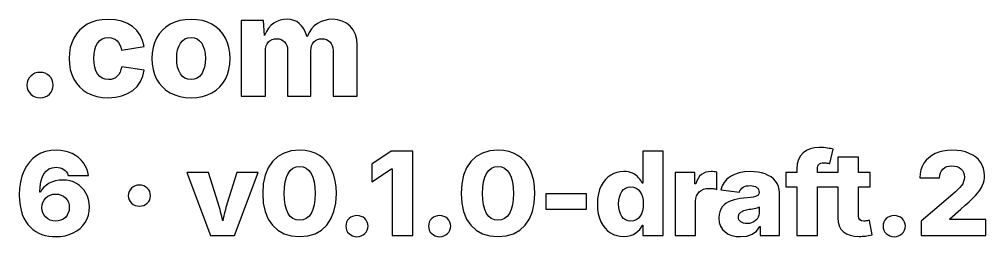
# Model space of a CAD drawing. Header units: metres. Extents: x 0.8 to 80.5, y 0.8 to 12.
# Drawn here: x 41.59 to 80.51, y 1.8 to 10.56 of the extents above; entities that cross this region are included whole.
import ezdxf

# ---------------------------------------------------------------- set-up
doc = ezdxf.new("R2010")
doc.units = ezdxf.units.M

msp = doc.modelspace()

# ---------------------------------------------------------------- linework, layer by layer
for p, q in [((44.9274, 10.547), (44.7078, 10.5098)), ((45.1643, 10.5594), (44.9274, 10.547)), ((45.451, 10.5411), (45.1643, 10.5594)), ((45.7108, 10.4861), (45.451, 10.5411)), ((48.2663, 10.547), (48.0466, 10.5098)), ((48.5031, 10.5594), (48.2663, 10.547)), ((48.7399, 10.547), (48.5031, 10.5594)), ((48.9592, 10.5098), (48.7399, 10.547)), ((51.4208, 10.5211), (50.5205, 10.5211)), ((50.5205, 10.5211), (50.5205, 7.45805)), ((51.4657, 9.91286), (51.4208, 10.5211)), ((52.095, 10.5242), (51.9652, 10.4767)), ((52.2296, 10.5527), (52.095, 10.5242)), ((52.3688, 10.5622), (52.2296, 10.5527)), ((52.5113, 10.5517), (52.3688, 10.5622)), ((52.6413, 10.5204), (52.5113, 10.5517)), ((52.7588, 10.4682), (52.6413, 10.5204)), ((53.8873, 10.5208), (53.7406, 10.4689)), ((54.0386, 10.5518), (53.8873, 10.5208)), ((54.1947, 10.5622), (54.0386, 10.5518)), ((54.405, 10.5449), (54.1947, 10.5622)), ((54.5954, 10.493), (54.405, 10.5449)), ((44.0076, 10.1228), (43.8822, 9.97423)), ((44.1536, 10.2516), (44.0076, 10.1228)), ((44.32, 10.3608), (44.1536, 10.2516)), ((44.5053, 10.4477), (44.32, 10.3608)), ((44.7078, 10.5098), (44.5053, 10.4477)), ((45.9439, 10.3945), (45.7108, 10.4861)), ((46.1501, 10.2663), (45.9439, 10.3945)), ((46.3234, 10.1067), (46.1501, 10.2663)), ((47.3465, 10.1228), (47.2211, 9.97423)), ((47.4924, 10.2516), (47.3465, 10.1228)), ((47.6589, 10.3608), (47.4924, 10.2516)), ((47.8442, 10.4477), (47.6589, 10.3608)), ((48.0466, 10.5098), (47.8442, 10.4477)), ((49.1613, 10.4477), (48.9592, 10.5098)), ((49.3459, 10.3608), (49.1613, 10.4477)), ((49.5118, 10.2516), (49.3459, 10.3608)), ((49.6573, 10.1228), (49.5118, 10.2516)), ((49.7824, 9.97423), (49.6573, 10.1228)), ((51.6238, 10.2098), (51.5375, 10.0734)), ((51.7247, 10.322), (51.6238, 10.2098)), ((51.8401, 10.4101), (51.7247, 10.322)), ((51.9652, 10.4767), (51.8401, 10.4101)), ((52.8639, 10.3951), (52.7588, 10.4682)), ((52.9576, 10.2985), (52.8639, 10.3951)), ((53.0409, 10.1759), (52.9576, 10.2985)), ((53.1139, 10.0272), (53.0409, 10.1759)), ((53.3537, 10.1776), (53.2566, 10.0284)), ((53.4677, 10.3003), (53.3537, 10.1776)), ((53.5987, 10.3964), (53.4677, 10.3003)), ((53.7406, 10.4689), (53.5987, 10.3964)), ((54.7661, 10.4065), (54.5954, 10.493)), ((54.9169, 10.2855), (54.7661, 10.4065)), ((55.0403, 10.1341), (54.9169, 10.2855)), ((55.1284, 9.9567), (55.0403, 10.1341)), ((43.7773, 9.806), (43.6945, 9.62073)), ((43.8822, 9.97423), (43.7773, 9.806)), ((44.8257, 9.70232), (44.9265, 9.77211)), ((44.9265, 9.77211), (45.0431, 9.81398)), ((45.0431, 9.81398), (45.1755, 9.82794)), ((45.1755, 9.82794), (45.2783, 9.81972)), ((45.2783, 9.81972), (45.3707, 9.79506)), ((45.3707, 9.79506), (45.4529, 9.75395)), ((45.4529, 9.75395), (45.5246, 9.6964)), ((46.4576, 9.92107), (46.3234, 10.1067)), ((46.5527, 9.70941), (46.4576, 9.92107)), ((47.1161, 9.806), (47.0333, 9.62073)), ((47.2211, 9.97423), (47.1161, 9.806)), ((48.1565, 9.69847), (48.2556, 9.7704)), ((48.2556, 9.7704), (48.3711, 9.81355)), ((48.3711, 9.81355), (48.5031, 9.82794)), ((48.5031, 9.82794), (48.6351, 9.81355)), ((48.6351, 9.81355), (48.7506, 9.7704)), ((48.7506, 9.7704), (48.8497, 9.69847)), ((49.8872, 9.806), (49.7824, 9.97423)), ((49.9701, 9.62073), (49.8872, 9.806)), ((51.5375, 10.0734), (51.4657, 9.91286)), ((51.6952, 9.70737), (51.7725, 9.74847)), ((51.7725, 9.74847), (51.8586, 9.77315)), ((51.8586, 9.77315), (51.9537, 9.78136)), ((51.9537, 9.78136), (52.046, 9.77356)), ((52.046, 9.77356), (52.1294, 9.75018)), ((52.1294, 9.75018), (52.2038, 9.71123)), ((53.1766, 9.85258), (53.1139, 10.0272)), ((53.2566, 10.0284), (53.1766, 9.85258)), ((53.5172, 9.70659), (53.5938, 9.74814)), ((53.5938, 9.74814), (53.6813, 9.77306)), ((53.6813, 9.77306), (53.7796, 9.78136)), ((53.7796, 9.78136), (53.8721, 9.77382)), ((53.8721, 9.77382), (53.956, 9.75122)), ((53.956, 9.75122), (54.0312, 9.71355)), ((55.1812, 9.75327), (55.1284, 9.9567)), ((55.1988, 9.52382), (55.1812, 9.75327)), ((43.6353, 9.42108), (43.5998, 9.20703)), ((43.6945, 9.62073), (43.6353, 9.42108)), ((44.625, 9.33784), (44.6732, 9.4821)), ((44.6732, 9.4821), (44.7407, 9.60461)), ((44.7407, 9.60461), (44.8257, 9.70232)), ((45.5246, 9.6964), (45.5859, 9.62381)), ((45.5859, 9.62381), (45.6365, 9.53751)), ((45.6365, 9.53751), (45.6764, 9.4375)), ((45.6764, 9.4375), (45.7056, 9.32381)), ((45.7056, 9.32381), (46.6087, 9.47174)), ((46.6087, 9.47174), (46.5527, 9.70941)), ((46.9742, 9.42108), (46.9387, 9.20703)), ((47.0333, 9.62073), (46.9742, 9.42108)), ((47.9625, 9.32928), (48.009, 9.47313)), ((48.009, 9.47313), (48.074, 9.59779)), ((48.074, 9.59779), (48.1565, 9.69847)), ((48.8497, 9.69847), (48.9322, 9.59779)), ((48.9322, 9.59779), (48.9973, 9.47313)), ((48.9973, 9.47313), (49.0437, 9.32928)), ((50.0292, 9.42108), (49.9701, 9.62073)), ((50.0647, 9.20703), (50.0292, 9.42108)), ((51.4994, 9.27722), (51.5073, 9.39093)), ((51.5073, 9.39093), (51.5313, 9.49092)), ((51.5313, 9.49092), (51.5711, 9.57722)), ((51.5711, 9.57722), (51.627, 9.64983)), ((51.627, 9.64983), (51.6952, 9.70737)), ((52.2038, 9.71123), (52.2693, 9.65669)), ((52.2693, 9.65669), (52.3226, 9.58896)), ((52.3226, 9.58896), (52.3608, 9.51045)), ((52.3608, 9.51045), (52.3837, 9.42114)), ((52.3837, 9.42114), (52.3913, 9.32106)), ((53.3308, 9.29642), (53.3384, 9.4006)), ((53.3384, 9.4006), (53.361, 9.494)), ((53.361, 9.494), (53.3987, 9.57661)), ((53.3987, 9.57661), (53.4514, 9.64845)), ((53.4514, 9.64845), (53.5172, 9.70659)), ((54.0312, 9.71355), (54.0979, 9.66081)), ((54.0979, 9.66081), (54.1525, 9.59351)), ((54.1525, 9.59351), (54.1916, 9.51218)), ((54.1916, 9.51218), (54.215, 9.41679)), ((54.215, 9.41679), (54.2227, 9.30736)), ((55.1988, 7.45805), (55.1988, 9.52382)), ((43.5998, 9.20703), (43.588, 8.97859)), ((43.588, 8.97859), (43.5998, 8.75026)), ((44.5865, 8.98409), (44.5961, 9.17183)), ((44.5961, 8.79718), (44.5865, 8.98409)), ((44.5961, 9.17183), (44.625, 9.33784)), ((46.9387, 9.20703), (46.9268, 8.97859)), ((46.9268, 8.97859), (46.9387, 8.75026)), ((47.9254, 8.98409), (47.9346, 9.16628)), ((47.9346, 8.80165), (47.9254, 8.98409)), ((47.9346, 9.16628), (47.9625, 9.32928)), ((49.0437, 9.32928), (49.0716, 9.16628)), ((49.0716, 9.16628), (49.0809, 8.98409)), ((49.0809, 8.98409), (49.0716, 8.80165)), ((50.0766, 8.97859), (50.0647, 9.20703)), ((50.0647, 8.75026), (50.0766, 8.97859)), ((51.4994, 7.45805), (51.4994, 9.27722)), ((52.3913, 9.32106), (52.3913, 7.45805)), ((53.3308, 7.45805), (53.3308, 9.29642)), ((54.2227, 9.30736), (54.2227, 7.45805)), ((43.5998, 8.75026), (43.6353, 8.53648)), ((44.625, 8.631), (44.5961, 8.79718)), ((44.6732, 8.48552), (44.625, 8.631)), ((45.7084, 8.65257), (45.6802, 8.53615)), ((46.6115, 8.51013), (45.7084, 8.65257)), ((46.9387, 8.75026), (46.9742, 8.53648)), ((47.9625, 8.63786), (47.9346, 8.80165)), ((48.009, 8.49274), (47.9625, 8.63786)), ((49.0437, 8.63786), (48.9973, 8.49274)), ((49.0716, 8.80165), (49.0437, 8.63786)), ((50.0292, 8.53648), (50.0647, 8.75026)), ((41.9769, 8.19804), (41.9291, 8.11115)), ((42.0438, 8.27586), (41.9769, 8.19804)), ((42.1247, 8.34), (42.0438, 8.27586)), ((42.2145, 8.38582), (42.1247, 8.34)), ((42.3133, 8.4133), (42.2145, 8.38582)), ((42.421, 8.42247), (42.3133, 8.4133)), ((42.5287, 8.4133), (42.421, 8.42247)), ((42.6275, 8.38582), (42.5287, 8.4133)), ((42.7173, 8.34), (42.6275, 8.38582)), ((42.7982, 8.27586), (42.7173, 8.34)), ((42.8651, 8.19804), (42.7982, 8.27586)), ((42.9129, 8.11115), (42.8651, 8.19804)), ((43.6353, 8.53648), (43.6945, 8.33725)), ((43.6945, 8.33725), (43.7773, 8.15256)), ((44.7407, 8.36078), (44.6732, 8.48552)), ((44.8257, 8.2607), (44.7407, 8.36078)), ((44.9265, 8.18922), (44.8257, 8.2607)), ((45.0431, 8.14633), (44.9265, 8.18922)), ((45.4545, 8.20909), (45.3714, 8.16629)), ((45.5275, 8.26903), (45.4545, 8.20909)), ((45.5898, 8.34438), (45.5275, 8.26903)), ((45.6407, 8.43341), (45.5898, 8.34438)), ((45.6802, 8.53615), (45.6407, 8.43341)), ((46.4607, 8.0495), (46.5556, 8.2662)), ((46.5556, 8.2662), (46.6115, 8.51013)), ((46.9742, 8.53648), (47.0333, 8.33725)), ((47.0333, 8.33725), (47.1161, 8.15256)), ((48.074, 8.36627), (48.009, 8.49274)), ((48.1565, 8.26379), (48.074, 8.36627)), ((48.2556, 8.1906), (48.1565, 8.26379)), ((48.3711, 8.14668), (48.2556, 8.1906)), ((48.7506, 8.1906), (48.6351, 8.14668)), ((48.8497, 8.26379), (48.7506, 8.1906)), ((48.9322, 8.36627), (48.8497, 8.26379)), ((48.9973, 8.49274), (48.9322, 8.36627)), ((49.8872, 8.15256), (49.9701, 8.33725)), ((49.9701, 8.33725), (50.0292, 8.53648)), ((41.9005, 8.01517), (41.8909, 7.91013)), ((41.8909, 7.91013), (41.9005, 7.80627)), ((41.9291, 8.11115), (41.9005, 8.01517)), ((41.9005, 7.80627), (41.9291, 7.71114)), ((42.9415, 8.01517), (42.9129, 8.11115)), ((42.9129, 7.71114), (42.9415, 7.80627)), ((42.9511, 7.91013), (42.9415, 8.01517)), ((42.9415, 7.80627), (42.9511, 7.91013)), ((43.7773, 8.15256), (43.8822, 7.98492)), ((43.8822, 7.98492), (44.0076, 7.83681)), ((44.0076, 7.83681), (44.1536, 7.70822)), ((45.1755, 8.13203), (45.0431, 8.14633)), ((45.2785, 8.14059), (45.1755, 8.13203)), ((45.3714, 8.16629), (45.2785, 8.14059)), ((46.1543, 7.69778), (46.327, 7.86003)), ((46.327, 7.86003), (46.4607, 8.0495)), ((47.1161, 8.15256), (47.2211, 7.98492)), ((47.2211, 7.98492), (47.3465, 7.83681)), ((47.3465, 7.83681), (47.4924, 7.70822)), ((48.5031, 8.13203), (48.3711, 8.14668)), ((48.6351, 8.14668), (48.5031, 8.13203)), ((49.5118, 7.70822), (49.6573, 7.83681)), ((49.6573, 7.83681), (49.7824, 7.98492)), ((49.7824, 7.98492), (49.8872, 8.15256)), ((41.9291, 7.71114), (41.9769, 7.62476)), ((41.9769, 7.62476), (42.0438, 7.5471)), ((42.0438, 7.5471), (42.1247, 7.48297)), ((42.1247, 7.48297), (42.2145, 7.43718)), ((42.2145, 7.43718), (42.3133, 7.4097)), ((42.3133, 7.4097), (42.421, 7.40053)), ((42.421, 7.40053), (42.5287, 7.4097)), ((42.5287, 7.4097), (42.6275, 7.43718)), ((42.6275, 7.43718), (42.7173, 7.48297)), ((42.7173, 7.48297), (42.7982, 7.5471)), ((42.7982, 7.5471), (42.8651, 7.62476)), ((42.8651, 7.62476), (42.9129, 7.71114)), ((44.1536, 7.70822), (44.32, 7.59914)), ((44.32, 7.59914), (44.5053, 7.51225)), ((44.5053, 7.51225), (44.7078, 7.45018)), ((44.7078, 7.45018), (44.9274, 7.41295)), ((44.9274, 7.41295), (45.1643, 7.40053)), ((45.1643, 7.40053), (45.4533, 7.41911)), ((45.4533, 7.41911), (45.7147, 7.47485)), ((45.7147, 7.47485), (45.9483, 7.56775)), ((45.9483, 7.56775), (46.1543, 7.69778)), ((47.4924, 7.70822), (47.6589, 7.59914)), ((47.6589, 7.59914), (47.8442, 7.51225)), ((47.8442, 7.51225), (48.0466, 7.45018)), ((48.0466, 7.45018), (48.2663, 7.41295)), ((48.2663, 7.41295), (48.5031, 7.40053)), ((48.5031, 7.40053), (48.7399, 7.41295)), ((48.7399, 7.41295), (48.9592, 7.45018)), ((48.9592, 7.45018), (49.1613, 7.51225)), ((49.1613, 7.51225), (49.3459, 7.59914)), ((49.3459, 7.59914), (49.5118, 7.70822)), ((50.5205, 7.45805), (51.4994, 7.45805)), ((52.3913, 7.45805), (53.3308, 7.45805)), ((54.2227, 7.45805), (55.1988, 7.45805)), ((42.2847, 5.06914), (42.128, 4.94873)), ((42.458, 5.16429), (42.2847, 5.06914)), ((42.6458, 5.23225), (42.458, 5.16429)), ((42.8481, 5.27303), (42.6458, 5.23225)), ((43.0649, 5.28662), (42.8481, 5.27303)), ((43.2434, 5.27808), (43.0649, 5.28662)), ((43.4112, 5.25246), (43.2434, 5.27808)), ((43.5683, 5.20975), (43.4112, 5.25246)), ((43.7147, 5.14996), (43.5683, 5.20975)), ((43.8488, 5.07567), (43.7147, 5.14996)), ((43.9688, 4.98943), (43.8488, 5.07567)), ((52.2502, 5.17162), (51.9964, 5.02786)), ((52.5424, 5.25787), (52.2502, 5.17162)), ((52.8731, 5.28662), (52.5424, 5.25787)), ((53.0982, 5.27367), (52.8731, 5.28662)), ((53.3065, 5.23482), (53.0982, 5.27367)), ((53.4978, 5.17004), (53.3065, 5.23482)), ((53.6723, 5.07938), (53.4978, 5.17004)), ((53.8286, 4.96432), (53.6723, 5.07938)), ((56.5697, 5.24106), (55.7823, 4.72189)), ((57.4353, 5.24106), (56.5697, 5.24106)), ((57.4353, 1.84825), (57.4353, 5.24106)), ((60.2426, 5.17162), (59.9888, 5.02786)), ((60.5348, 5.25787), (60.2426, 5.17162)), ((60.8654, 5.28662), (60.5348, 5.25787)), ((61.0906, 5.27367), (60.8654, 5.28662)), ((61.2988, 5.23482), (61.0906, 5.27367)), ((61.4902, 5.17004), (61.2988, 5.23482)), ((61.6646, 5.07938), (61.4902, 5.17004)), ((61.8209, 4.96432), (61.6646, 5.07938)), ((67.5251, 5.24106), (66.6998, 5.24106)), ((66.6998, 5.24106), (66.6998, 3.95679)), ((67.5251, 1.84825), (67.5251, 5.24106)), ((73.052, 5.06215), (72.9735, 4.91258)), ((73.162, 5.18411), (73.052, 5.06215)), ((73.2969, 5.27875), (73.162, 5.18411)), ((73.4502, 5.34636), (73.2969, 5.27875)), ((73.6218, 5.38692), (73.4502, 5.34636)), ((73.8118, 5.40044), (73.6218, 5.38692)), ((73.8982, 5.3988), (73.8118, 5.40044)), ((73.982, 5.39389), (73.8982, 5.3988)), ((74.0631, 5.38571), (73.982, 5.39389)), ((74.1415, 5.37425), (74.0631, 5.38571)), ((74.2135, 5.36153), (74.1415, 5.37425)), ((74.2755, 5.3495), (74.2135, 5.36153)), ((74.2363, 4.74695), (74.3691, 5.32759)), ((74.3273, 5.3382), (74.2755, 5.3495)), ((74.3691, 5.32759), (74.3273, 5.3382)), ((78.3414, 5.07454), (78.2198, 4.98488)), ((78.4792, 5.14996), (78.3414, 5.07454)), ((78.631, 5.20975), (78.4792, 5.14996)), ((78.7946, 5.25246), (78.631, 5.20975)), ((78.9701, 5.27808), (78.7946, 5.25246)), ((79.1574, 5.28662), (78.9701, 5.27808)), ((79.3502, 5.27858), (79.1574, 5.28662)), ((79.5301, 5.25446), (79.3502, 5.27858)), ((79.6971, 5.21425), (79.5301, 5.25446)), ((79.8511, 5.15796), (79.6971, 5.21425)), ((79.9904, 5.08722), (79.8511, 5.15796)), ((80.1129, 5.00368), (79.9904, 5.08722)), ((41.9897, 4.80499), (41.8701, 4.63791)), ((42.128, 4.94873), (41.9897, 4.80499)), ((44.0747, 4.89124), (43.9688, 4.98943)), ((44.1665, 4.7811), (44.0747, 4.89124)), ((44.2428, 4.6617), (44.1665, 4.7811)), ((51.781, 4.82661), (51.6093, 4.57387)), ((51.9964, 5.02786), (51.781, 4.82661)), ((53.9654, 4.82635), (53.8286, 4.96432)), ((54.0829, 4.66547), (53.9654, 4.82635)), ((55.7823, 4.72189), (55.7823, 4.01602)), ((59.7733, 4.82661), (59.6016, 4.57387)), ((59.9888, 5.02786), (59.7733, 4.82661)), ((61.9578, 4.82635), (61.8209, 4.96432)), ((62.0753, 4.66547), (61.9578, 4.82635)), ((72.9264, 4.73541), (72.9107, 4.53061)), ((72.9735, 4.91258), (72.9264, 4.73541)), ((73.7481, 4.63736), (73.7662, 4.67856)), ((73.7662, 4.67856), (73.7916, 4.7139)), ((73.7916, 4.7139), (73.8263, 4.74229)), ((73.8263, 4.74229), (73.872, 4.76257)), ((73.872, 4.76257), (73.9288, 4.77475)), ((73.9288, 4.77475), (73.9968, 4.77881)), ((73.9968, 4.77881), (74.0288, 4.77817)), ((74.0288, 4.77817), (74.0608, 4.77625)), ((74.0608, 4.77625), (74.0928, 4.77304)), ((74.0928, 4.77304), (74.1249, 4.76857)), ((74.1249, 4.76857), (74.1558, 4.76337)), ((74.1558, 4.76337), (74.1848, 4.75804)), ((74.1848, 4.75804), (74.2116, 4.75256)), ((74.2116, 4.75256), (74.2363, 4.74695)), ((75.3897, 4.99971), (74.562, 4.99971)), ((74.562, 4.99971), (74.562, 4.394)), ((75.3897, 4.394), (75.3897, 4.99971)), ((78.025, 4.76286), (77.9539, 4.63179)), ((78.1143, 4.88098), (78.025, 4.76286)), ((78.2198, 4.98488), (78.1143, 4.88098)), ((80.2186, 4.90732), (80.1129, 5.00368)), ((80.3076, 4.79814), (80.2186, 4.90732)), ((80.3782, 4.67812), (80.3076, 4.79814)), ((80.4286, 4.5491), (80.3782, 4.67812)), ((41.7689, 4.44748), (41.6885, 4.23564)), ((41.8701, 4.63791), (41.7689, 4.44748)), ((42.5041, 4.18065), (42.5752, 4.32794)), ((42.5752, 4.32794), (42.6667, 4.4465)), ((42.6667, 4.4465), (42.7789, 4.53119)), ((42.7789, 4.53119), (42.9116, 4.582)), ((42.9116, 4.582), (43.0649, 4.59894)), ((43.0649, 4.59894), (43.153, 4.5936)), ((43.153, 4.5936), (43.2345, 4.57759)), ((43.2345, 4.57759), (43.3095, 4.5509)), ((43.3095, 4.5509), (43.378, 4.51355)), ((43.378, 4.51355), (43.4374, 4.46596)), ((43.4374, 4.46596), (43.4853, 4.40852)), ((43.4853, 4.40852), (43.5216, 4.34128)), ((43.5216, 4.34128), (43.5464, 4.26422)), ((44.302, 4.53575), (44.2428, 4.6617)), ((44.3441, 4.40326), (44.302, 4.53575)), ((44.3693, 4.26422), (44.3441, 4.40326)), ((49.2009, 4.394), (48.3281, 4.394)), ((48.3281, 4.394), (49.2886, 1.84825)), ((49.5969, 3.14844), (49.2009, 4.394)), ((50.3487, 4.394), (49.9597, 3.14844)), ((50.2467, 1.84825), (51.2119, 4.394)), ((51.2119, 4.394), (50.3487, 4.394)), ((51.6093, 4.57387), (51.4866, 4.27557)), ((52.3424, 4.19284), (52.413, 4.34959)), ((52.413, 4.34959), (52.5022, 4.47363)), ((52.5022, 4.47363), (52.6086, 4.56221)), ((52.6086, 4.56221), (52.7322, 4.61537)), ((52.7322, 4.61537), (52.8731, 4.63309)), ((52.8731, 4.63309), (53.0149, 4.61537)), ((53.0149, 4.61537), (53.1393, 4.56221)), ((53.1393, 4.56221), (53.2461, 4.47363)), ((53.2461, 4.47363), (53.3355, 4.34959)), ((53.3355, 4.34959), (53.4061, 4.19284)), ((54.181, 4.48166), (54.0829, 4.66547)), ((54.2583, 4.27652), (54.181, 4.48166)), ((55.7823, 4.01602), (56.5768, 4.54199)), ((56.5768, 4.54199), (56.6005, 4.54199)), ((56.6005, 4.54199), (56.6005, 1.84825)), ((59.6016, 4.57387), (59.479, 4.27557)), ((60.3348, 4.19284), (60.4053, 4.34959)), ((60.4053, 4.34959), (60.4946, 4.47363)), ((60.4946, 4.47363), (60.601, 4.56221)), ((60.601, 4.56221), (60.7246, 4.61537)), ((60.7246, 4.61537), (60.8654, 4.63309)), ((60.8654, 4.63309), (61.0073, 4.61537)), ((61.0073, 4.61537), (61.1316, 4.56221)), ((61.1316, 4.56221), (61.2385, 4.47363)), ((61.2385, 4.47363), (61.3279, 4.34959)), ((61.3279, 4.34959), (61.3984, 4.19284)), ((62.1733, 4.48166), (62.0753, 4.66547)), ((62.2506, 4.27652), (62.1733, 4.48166)), ((65.4109, 4.2847), (65.2963, 4.20485)), ((65.5335, 4.34647), (65.4109, 4.2847)), ((65.6608, 4.39059), (65.5335, 4.34647)), ((65.7926, 4.41705), (65.6608, 4.39059)), ((65.929, 4.42589), (65.7926, 4.41705)), ((66.0307, 4.42154), (65.929, 4.42589)), ((66.1247, 4.40852), (66.0307, 4.42154)), ((66.211, 4.38681), (66.1247, 4.40852)), ((66.2895, 4.35641), (66.211, 4.38681)), ((66.3609, 4.31927), (66.2895, 4.35641)), ((66.4256, 4.2773), (66.3609, 4.31927)), ((68.8043, 4.394), (68.0003, 4.394)), ((68.0003, 4.394), (68.0003, 1.84825)), ((68.8043, 3.92949), (68.8043, 4.394)), ((69.0687, 4.30293), (68.9921, 4.23347)), ((69.1544, 4.35672), (69.0687, 4.30293)), ((69.2469, 4.39514), (69.1544, 4.35672)), ((69.3459, 4.4182), (69.2469, 4.39514)), ((69.4517, 4.42589), (69.3459, 4.4182)), ((69.5117, 4.42418), (69.4517, 4.42589)), ((69.5709, 4.41905), (69.5117, 4.42418)), ((69.6291, 4.41051), (69.5709, 4.41905)), ((69.6865, 4.39856), (69.6291, 4.41051)), ((69.6865, 3.70634), (69.6865, 4.39856)), ((70.3923, 4.31125), (70.2278, 4.22208)), ((70.5809, 4.37494), (70.3923, 4.31125)), ((70.7937, 4.41315), (70.5809, 4.37494)), ((71.0306, 4.42589), (70.7937, 4.41315)), ((71.1915, 4.41977), (71.0306, 4.42589)), ((71.3445, 4.4014), (71.1915, 4.41977)), ((71.4897, 4.37079), (71.3445, 4.4014)), ((71.627, 4.32794), (71.4897, 4.37079)), ((71.7536, 4.27322), (71.627, 4.32794)), ((72.9107, 4.394), (72.4648, 4.394)), ((72.4648, 4.394), (72.4648, 3.80424)), ((72.9107, 4.53061), (72.9107, 4.394)), ((73.7336, 4.53746), (73.7372, 4.59033)), ((73.7336, 4.394), (73.7336, 4.53746)), ((74.562, 4.394), (73.7336, 4.394)), ((73.7372, 4.59033), (73.7481, 4.63736)), ((75.8664, 4.394), (75.3897, 4.394)), ((75.8664, 3.80424), (75.8664, 4.394)), ((77.8727, 4.33464), (77.8626, 4.16856)), ((77.9032, 4.48906), (77.8727, 4.33464)), ((77.9539, 4.63179), (77.9032, 4.48906)), ((78.6679, 4.27815), (78.6932, 4.37463)), ((78.6932, 4.37463), (78.7355, 4.45804)), ((78.7355, 4.45804), (78.7946, 4.52834)), ((78.7946, 4.52834), (78.8678, 4.58412)), ((78.8678, 4.58412), (78.9523, 4.62398)), ((78.9523, 4.62398), (79.0481, 4.64789)), ((79.0481, 4.64789), (79.1551, 4.65585)), ((79.1551, 4.65585), (79.2594, 4.64832)), ((79.2594, 4.64832), (79.3543, 4.62569)), ((79.3543, 4.62569), (79.4397, 4.58797)), ((79.4397, 4.58797), (79.5156, 4.53519)), ((79.5156, 4.53519), (79.5778, 4.46915)), ((79.5778, 4.46915), (79.6223, 4.39172)), ((79.6223, 4.39172), (79.649, 4.30293)), ((79.649, 4.30293), (79.6579, 4.20273)), ((80.4588, 4.41115), (80.4286, 4.5491)), ((80.4689, 4.26422), (80.4588, 4.41115)), ((41.6311, 4.00433), (41.5966, 3.75351)), ((41.6885, 4.23564), (41.6311, 4.00433)), ((42.4229, 3.81519), (42.4534, 4.00974)), ((42.4534, 4.00974), (42.5041, 4.18065)), ((42.7898, 3.95451), (42.676, 3.8835)), ((42.9151, 4.01129), (42.7898, 3.95451)), ((43.0466, 4.05186), (42.9151, 4.01129)), ((43.1842, 4.0762), (43.0466, 4.05186)), ((43.3282, 4.08432), (43.1842, 4.0762)), ((43.4824, 4.07549), (43.3282, 4.08432)), ((43.6273, 4.04901), (43.4824, 4.07549)), ((43.5464, 4.26422), (44.3693, 4.26422)), ((43.7628, 4.0049), (43.6273, 4.04901)), ((43.889, 3.94313), (43.7628, 4.0049)), ((44.004, 3.86607), (43.889, 3.94313)), ((51.413, 3.93176), (51.3885, 3.54239)), ((51.4866, 4.27557), (51.413, 3.93176)), ((52.2618, 3.78925), (52.292, 4.00606)), ((52.292, 4.00606), (52.3424, 4.19284)), ((53.4061, 4.19284), (53.4565, 4.00606)), ((53.4565, 4.00606), (53.4867, 3.78925)), ((54.3135, 4.05159), (54.2583, 4.27652)), ((54.3466, 3.80688), (54.3135, 4.05159)), ((59.4054, 3.93176), (59.3808, 3.54239)), ((59.479, 4.27557), (59.4054, 3.93176)), ((60.2542, 3.78925), (60.2844, 4.00606)), ((60.2844, 4.00606), (60.3348, 4.19284)), ((61.3984, 4.19284), (61.4488, 4.00606)), ((61.4488, 4.00606), (61.479, 3.78925)), ((62.3058, 4.05159), (62.2506, 4.27652)), ((62.339, 3.80688), (62.3058, 4.05159)), ((65.1018, 3.98965), (65.0219, 3.85431)), ((65.1933, 4.10651), (65.1018, 3.98965)), ((65.2963, 4.20485), (65.1933, 4.10651)), ((66.4836, 4.23047), (66.4256, 4.2773)), ((66.5349, 4.1788), (66.4836, 4.23047)), ((66.5801, 4.12436), (66.5349, 4.1788)), ((66.6194, 4.06921), (66.5801, 4.12436)), ((66.653, 4.01337), (66.6194, 4.06921)), ((66.6808, 3.95679), (66.653, 4.01337)), ((66.6998, 3.95679), (66.6808, 3.95679)), ((68.8327, 3.92949), (68.8043, 3.92949)), ((68.8742, 4.04675), (68.8327, 3.92949)), ((68.9273, 4.14809), (68.8742, 4.04675)), ((68.9921, 4.23347), (68.9273, 4.14809)), ((69.9797, 3.98784), (69.8981, 3.84787)), ((70.0896, 4.11258), (69.9797, 3.98784)), ((70.2278, 4.22208), (70.0896, 4.11258)), ((71.8666, 4.20697), (71.7536, 4.27322)), ((71.9659, 4.1292), (71.8666, 4.20697)), ((72.0516, 4.03989), (71.9659, 4.1292)), ((72.1206, 3.93964), (72.0516, 4.03989)), ((72.1698, 3.82899), (72.1206, 3.93964)), ((77.8626, 4.16856), (78.6594, 4.16856)), ((78.6594, 4.16856), (78.6679, 4.27815)), ((79.5891, 3.9361), (79.5357, 3.85774)), ((79.6273, 4.0197), (79.5891, 3.9361)), ((79.6502, 4.10858), (79.6273, 4.0197)), ((79.6579, 4.20273), (79.6502, 4.10858)), ((80.3895, 3.88164), (80.4242, 3.97643)), ((80.4242, 3.97643), (80.449, 4.07179)), ((80.449, 4.07179), (80.4639, 4.16771)), ((80.4639, 4.16771), (80.4689, 4.26422)), ((41.5966, 3.75351), (41.5851, 3.4832)), ((42.4128, 3.59702), (42.4229, 3.81519)), ((42.4341, 3.59702), (42.4128, 3.59702)), ((42.4981, 3.70476), (42.4341, 3.59702)), ((42.5788, 3.80025), (42.4981, 3.70476)), ((42.676, 3.8835), (42.5788, 3.80025)), ((42.8278, 3.47977), (42.9309, 3.50966)), ((42.9309, 3.50966), (43.0436, 3.51962)), ((43.0436, 3.51962), (43.1592, 3.5098)), ((43.1592, 3.5098), (43.2641, 3.48035)), ((44.106, 3.77606), (44.004, 3.86607)), ((44.1949, 3.67308), (44.106, 3.77606)), ((44.2708, 3.55716), (44.1949, 3.67308)), ((44.3315, 3.43044), (44.2708, 3.55716)), ((45.9823, 3.54088), (45.9742, 3.45358)), ((46.0065, 3.62065), (45.9823, 3.54088)), ((46.0469, 3.69287), (46.0065, 3.62065)), ((46.1035, 3.75755), (46.0469, 3.69287)), ((46.1719, 3.81085), (46.1035, 3.75755)), ((46.2478, 3.84894), (46.1719, 3.81085)), ((46.3313, 3.87178), (46.2478, 3.84894)), ((46.4224, 3.87939), (46.3313, 3.87178)), ((46.5135, 3.87178), (46.4224, 3.87939)), ((46.597, 3.84894), (46.5135, 3.87178)), ((46.673, 3.81085), (46.597, 3.84894)), ((46.7414, 3.75755), (46.673, 3.81085)), ((46.7979, 3.69287), (46.7414, 3.75755)), ((46.8383, 3.62065), (46.7979, 3.69287)), ((46.8625, 3.54088), (46.8383, 3.62065)), ((46.8706, 3.45358), (46.8625, 3.54088)), ((51.3885, 3.54239), (51.413, 3.15315)), ((52.2517, 3.54239), (52.2618, 3.78925)), ((52.2617, 3.29675), (52.2517, 3.54239)), ((53.4867, 3.78925), (53.4968, 3.54239)), ((53.4968, 3.54239), (53.4867, 3.29675)), ((54.3333, 3.15408), (54.3577, 3.54239)), ((54.3577, 3.54239), (54.3466, 3.80688)), ((59.3808, 3.54239), (59.4054, 3.15315)), ((60.2441, 3.54239), (60.2542, 3.78925)), ((60.2541, 3.29675), (60.2441, 3.54239)), ((61.479, 3.78925), (61.4891, 3.54239)), ((61.4891, 3.54239), (61.479, 3.29675)), ((62.3256, 3.15408), (62.35, 3.54239)), ((62.35, 3.54239), (62.339, 3.80688)), ((64.427, 3.52872), (62.7977, 3.52872)), ((62.7977, 3.52872), (62.7977, 2.91618)), ((64.427, 2.91618), (64.427, 3.52872)), ((64.9108, 3.52586), (64.883, 3.33218)), ((64.9571, 3.69992), (64.9108, 3.52586)), ((65.0219, 3.85431), (64.9571, 3.69992)), ((65.7568, 3.39807), (65.7965, 3.51485)), ((65.7965, 3.51485), (65.852, 3.61639)), ((65.852, 3.61639), (65.9224, 3.69858)), ((65.9224, 3.69858), (66.007, 3.75728)), ((66.007, 3.75728), (66.1056, 3.79251)), ((66.1056, 3.79251), (66.2184, 3.80424)), ((66.2184, 3.80424), (66.3304, 3.79272)), ((66.3304, 3.79272), (66.4291, 3.75813)), ((66.4291, 3.75813), (66.5147, 3.70049)), ((66.5147, 3.70049), (66.5871, 3.61978)), ((66.5871, 3.61978), (66.6447, 3.5193)), ((66.6447, 3.5193), (66.6858, 3.40233)), ((68.8656, 3.44331), (68.9127, 3.53014)), ((68.9127, 3.53014), (68.9786, 3.60611)), ((68.9786, 3.60611), (69.0588, 3.66789)), ((69.0588, 3.66789), (69.149, 3.71201)), ((69.149, 3.71201), (69.2491, 3.73848)), ((69.2491, 3.73848), (69.3592, 3.7473)), ((69.3592, 3.7473), (69.3984, 3.74666)), ((69.3984, 3.74666), (69.4401, 3.74475)), ((69.4401, 3.74475), (69.4844, 3.74155)), ((69.4844, 3.74155), (69.5311, 3.73706)), ((69.5311, 3.73706), (69.5768, 3.73131)), ((69.5768, 3.73131), (69.618, 3.72426)), ((69.618, 3.72426), (69.6545, 3.71594)), ((69.6545, 3.71594), (69.6865, 3.70634)), ((69.8981, 3.84787), (69.8448, 3.69267)), ((69.8448, 3.69267), (70.5942, 3.5993)), ((70.5942, 3.5993), (70.6158, 3.65651)), ((70.6158, 3.65651), (70.647, 3.70744)), ((70.647, 3.70744), (70.6881, 3.75214)), ((70.6881, 3.75214), (70.7389, 3.79056)), ((70.7389, 3.79056), (70.7985, 3.82144)), ((70.7985, 3.82144), (70.8658, 3.84351)), ((70.8658, 3.84351), (70.9408, 3.85675)), ((70.9408, 3.85675), (71.0235, 3.86116)), ((71.0235, 3.86116), (71.1032, 3.85669)), ((71.1032, 3.85669), (71.1738, 3.84323)), ((71.1738, 3.84323), (71.2354, 3.82082)), ((71.2354, 3.82082), (71.2879, 3.78944)), ((71.2879, 3.78944), (71.3299, 3.74982)), ((71.3299, 3.74982), (71.36, 3.70264)), ((71.3748, 3.52225), (71.3475, 3.47778)), ((71.36, 3.70264), (71.378, 3.6479)), ((71.384, 3.57654), (71.3748, 3.52225)), ((71.378, 3.6479), (71.384, 3.58563)), ((71.384, 3.58563), (71.384, 3.57654)), ((72.1994, 3.70796), (72.1698, 3.82899)), ((72.2093, 3.57654), (72.1994, 3.70796)), ((72.2093, 1.84825), (72.2093, 3.57654)), ((72.4648, 3.80424), (72.9107, 3.80424)), ((72.9107, 3.80424), (72.9107, 1.84825)), ((73.7336, 1.84825), (73.7336, 3.80424)), ((73.7336, 3.80424), (74.562, 3.80424)), ((74.562, 3.80424), (74.562, 2.55641)), ((75.3897, 2.627), (75.3897, 3.80424)), ((75.3897, 3.80424), (75.8664, 3.80424)), ((79.1954, 3.51506), (77.91, 2.42436)), ((79.2985, 3.6082), (79.1954, 3.51506)), ((79.3896, 3.69638), (79.2985, 3.6082)), ((79.4686, 3.77954), (79.3896, 3.69638)), ((79.5357, 3.85774), (79.4686, 3.77954)), ((80.1013, 3.46153), (80.1976, 3.57448)), ((80.1976, 3.57448), (80.2777, 3.68213)), ((80.2777, 3.68213), (80.3416, 3.78453)), ((80.3416, 3.78453), (80.3895, 3.88164)), ((41.5851, 3.4832), (41.5926, 3.26082)), ((41.5926, 3.26082), (41.615, 3.05595)), ((42.5009, 3.08142), (42.5307, 3.18317)), ((42.5307, 3.18317), (42.5804, 3.27609)), ((42.5804, 3.27609), (42.6499, 3.3602)), ((42.6499, 3.3602), (42.7341, 3.42995)), ((42.7341, 3.42995), (42.8278, 3.47977)), ((43.2641, 3.48035), (43.3584, 3.43123)), ((43.3584, 3.43123), (43.442, 3.36249)), ((43.442, 3.36249), (43.5105, 3.27924)), ((43.5105, 3.27924), (43.5594, 3.1866)), ((43.5594, 3.1866), (43.5888, 3.08456)), ((44.3749, 3.29503), (44.3315, 3.43044)), ((44.4009, 3.15094), (44.3749, 3.29503)), ((44.4096, 2.99818), (44.4009, 3.15094)), ((45.9742, 3.45358), (45.9823, 3.36726)), ((45.9823, 3.36726), (46.0065, 3.28819)), ((46.0065, 3.28819), (46.0469, 3.2164)), ((46.0469, 3.2164), (46.1035, 3.15186)), ((46.1035, 3.15186), (46.1719, 3.09857)), ((46.673, 3.09857), (46.7414, 3.15186)), ((46.7414, 3.15186), (46.7979, 3.2164)), ((46.7979, 3.2164), (46.8383, 3.28819)), ((46.8383, 3.28819), (46.8625, 3.36726)), ((46.8625, 3.36726), (46.8706, 3.45358)), ((49.6235, 3.06277), (49.5969, 3.14844)), ((49.9597, 3.14844), (49.9332, 3.06184)), ((51.413, 3.15315), (51.4866, 2.80974)), ((52.2917, 3.08128), (52.2617, 3.29675)), ((53.4867, 3.29675), (53.4565, 3.08128)), ((54.2601, 2.81117), (54.3333, 3.15408)), ((59.4054, 3.15315), (59.479, 2.80974)), ((60.2841, 3.08128), (60.2541, 3.29675)), ((61.479, 3.29675), (61.4488, 3.08128)), ((62.2525, 2.81117), (62.3256, 3.15408)), ((64.883, 3.33218), (64.8737, 3.11885)), ((64.8737, 3.11885), (64.8826, 2.91144)), ((65.7251, 3.11885), (65.733, 3.26608)), ((65.733, 2.97156), (65.7251, 3.11885)), ((65.733, 3.26608), (65.7568, 3.39807)), ((66.6858, 3.40233), (66.7105, 3.26884)), ((66.7188, 3.11885), (66.7104, 2.97063)), ((66.7105, 3.26884), (66.7188, 3.11885)), ((68.828, 3.23724), (68.8374, 3.34569)), ((68.828, 1.84825), (68.828, 3.23724)), ((68.8374, 3.34569), (68.8656, 3.44331)), ((70.0615, 3.14731), (69.9773, 3.08043)), ((70.1569, 3.20338), (70.0615, 3.14731)), ((70.2634, 3.24863), (70.1569, 3.20338)), ((70.3782, 3.28493), (70.2634, 3.24863)), ((70.4985, 3.3141), (70.3782, 3.28493)), ((70.6243, 3.33617), (70.4985, 3.3141)), ((70.7555, 3.3511), (70.6243, 3.33617)), ((70.912, 3.36555), (70.7555, 3.3511)), ((71.0445, 3.38156), (70.912, 3.36555)), ((71.1533, 3.39914), (71.0445, 3.38156)), ((71.2381, 3.41829), (71.1533, 3.39914)), ((71.3019, 3.44313), (71.2381, 3.41829)), ((71.3475, 3.47778), (71.3019, 3.44313)), ((79.6909, 3.06554), (79.8493, 3.20851)), ((79.8493, 3.20851), (79.9861, 3.3405)), ((79.9861, 3.3405), (80.1013, 3.46153)), ((41.615, 3.05595), (41.6525, 2.86861)), ((41.6525, 2.86861), (41.7048, 2.69875)), ((42.491, 2.97086), (42.5009, 3.08142)), ((42.5009, 2.86034), (42.491, 2.97086)), ((42.5304, 2.75879), (42.5009, 2.86034)), ((42.5797, 2.66621), (42.5304, 2.75879)), ((43.5588, 2.75653), (43.5092, 2.66338)), ((43.5886, 2.85979), (43.5588, 2.75653)), ((43.5985, 2.97313), (43.5886, 2.85979)), ((43.5888, 3.08456), (43.5985, 2.97313)), ((44.3663, 2.66458), (44.3988, 2.82597)), ((44.3988, 2.82597), (44.4096, 2.99818)), ((46.1719, 3.09857), (46.2478, 3.0605)), ((46.2478, 3.0605), (46.3313, 3.03766)), ((46.3313, 3.03766), (46.4224, 3.03004)), ((46.4224, 3.03004), (46.5135, 3.03766)), ((46.5135, 3.03766), (46.597, 3.0605)), ((46.597, 3.0605), (46.673, 3.09857)), ((49.6488, 2.97653), (49.6235, 3.06277)), ((49.6727, 2.88971), (49.6488, 2.97653)), ((49.6953, 2.80234), (49.6727, 2.88971)), ((49.7172, 2.7141), (49.6953, 2.80234)), ((49.8625, 2.80119), (49.8414, 2.71346)), ((49.8846, 2.88821), (49.8625, 2.80119)), ((49.9081, 2.9751), (49.8846, 2.88821)), ((49.9332, 3.06184), (49.9081, 2.9751)), ((51.4866, 2.80974), (51.6093, 2.51216)), ((52.3418, 2.89598), (52.2917, 3.08128)), ((52.4118, 2.74084), (52.3418, 2.89598)), ((52.5007, 2.61833), (52.4118, 2.74084)), ((53.3355, 2.74084), (53.2461, 2.61833)), ((53.4061, 2.89598), (53.3355, 2.74084)), ((53.4565, 3.08128), (53.4061, 2.89598)), ((54.1382, 2.51366), (54.2601, 2.81117)), ((59.479, 2.80974), (59.6016, 2.51216)), ((60.3341, 2.89598), (60.2841, 3.08128)), ((60.4042, 2.74084), (60.3341, 2.89598)), ((60.493, 2.61833), (60.4042, 2.74084)), ((61.3279, 2.74084), (61.2385, 2.61833)), ((61.3984, 2.89598), (61.3279, 2.74084)), ((61.4488, 3.08128), (61.3984, 2.89598)), ((62.1306, 2.51366), (62.2525, 2.81117)), ((62.7977, 2.91618), (64.427, 2.91618)), ((64.8826, 2.91144), (64.9093, 2.7218)), ((65.7568, 2.83934), (65.733, 2.97156)), ((65.7965, 2.72223), (65.7568, 2.83934)), ((66.6855, 2.83792), (66.644, 2.72072)), ((66.7104, 2.97063), (66.6855, 2.83792)), ((69.8027, 2.80746), (69.7774, 2.68806)), ((69.845, 2.91235), (69.8027, 2.80746)), ((69.9041, 3.00272), (69.845, 2.91235)), ((69.9773, 3.08043), (69.9041, 3.00272)), ((70.5754, 2.70256), (70.647, 2.79037)), ((70.647, 2.79037), (70.7663, 2.85399)), ((70.7663, 2.85399), (70.9334, 2.89342)), ((70.9334, 2.89342), (70.9927, 2.90295)), ((70.9927, 2.90295), (71.0543, 2.91333)), ((71.0543, 2.91333), (71.1183, 2.92458)), ((71.1183, 2.92458), (71.1847, 2.93668)), ((71.1847, 2.93668), (71.2483, 2.94991)), ((71.2483, 2.94991), (71.3039, 2.96457)), ((71.3039, 2.96457), (71.3515, 2.98067)), ((71.3515, 2.98067), (71.3911, 2.99818)), ((71.3911, 2.75452), (71.382, 2.66443)), ((71.3911, 2.99818), (71.3911, 2.75452)), ((79.0721, 2.51999), (79.5108, 2.91162)), ((79.5108, 2.91162), (79.6909, 3.06554)), ((41.7048, 2.69875), (41.7701, 2.54547)), ((41.7701, 2.54547), (41.8459, 2.40785)), ((41.8459, 2.40785), (41.9325, 2.28587)), ((42.6487, 2.58261), (42.5797, 2.66621)), ((42.7324, 2.51337), (42.6487, 2.58261)), ((42.8257, 2.46393), (42.7324, 2.51337)), ((42.9287, 2.43425), (42.8257, 2.46393)), ((43.0412, 2.42436), (42.9287, 2.43425)), ((43.1559, 2.43411), (43.0412, 2.42436)), ((43.2606, 2.46335), (43.1559, 2.43411)), ((43.3551, 2.51208), (43.2606, 2.46335)), ((43.4396, 2.58032), (43.3551, 2.51208)), ((43.5092, 2.66338), (43.4396, 2.58032)), ((44.1416, 2.24722), (44.2365, 2.37422)), ((44.2365, 2.37422), (44.3122, 2.51399)), ((44.3122, 2.51399), (44.3663, 2.66458)), ((49.7389, 2.62473), (49.7172, 2.7141)), ((49.7605, 2.53421), (49.7389, 2.62473)), ((49.7819, 2.44257), (49.7605, 2.53421)), ((49.8011, 2.53413), (49.7819, 2.44257)), ((49.821, 2.62444), (49.8011, 2.53413)), ((49.8414, 2.71346), (49.821, 2.62444)), ((51.6093, 2.51216), (51.781, 2.26041)), ((52.6072, 2.53081), (52.5007, 2.61833)), ((52.7313, 2.4783), (52.6072, 2.53081)), ((52.8731, 2.4608), (52.7313, 2.4783)), ((53.0149, 2.4783), (52.8731, 2.4608)), ((53.1393, 2.53081), (53.0149, 2.4783)), ((53.2461, 2.61833), (53.1393, 2.53081)), ((53.9675, 2.26155), (54.1382, 2.51366)), ((54.7701, 2.39104), (54.7458, 2.31128)), ((54.8105, 2.46327), (54.7701, 2.39104)), ((54.867, 2.52794), (54.8105, 2.46327)), ((54.9354, 2.58125), (54.867, 2.52794)), ((55.0114, 2.61932), (54.9354, 2.58125)), ((55.0949, 2.64218), (55.0114, 2.61932)), ((55.186, 2.6498), (55.0949, 2.64218)), ((55.2771, 2.64218), (55.186, 2.6498)), ((55.3606, 2.61932), (55.2771, 2.64218)), ((55.4365, 2.58125), (55.3606, 2.61932)), ((55.5049, 2.52794), (55.4365, 2.58125)), ((55.5615, 2.46327), (55.5049, 2.52794)), ((55.6019, 2.39104), (55.5615, 2.46327)), ((55.6261, 2.31128), (55.6019, 2.39104)), ((58.1004, 2.39104), (58.0761, 2.31128)), ((58.1408, 2.46327), (58.1004, 2.39104)), ((58.1973, 2.52794), (58.1408, 2.46327)), ((58.2657, 2.58125), (58.1973, 2.52794)), ((58.3417, 2.61932), (58.2657, 2.58125)), ((58.4252, 2.64218), (58.3417, 2.61932)), ((58.5163, 2.6498), (58.4252, 2.64218)), ((58.6073, 2.64218), (58.5163, 2.6498)), ((58.6909, 2.61932), (58.6073, 2.64218)), ((58.7668, 2.58125), (58.6909, 2.61932)), ((58.8352, 2.52794), (58.7668, 2.58125)), ((58.8918, 2.46327), (58.8352, 2.52794)), ((58.9322, 2.39104), (58.8918, 2.46327)), ((58.9564, 2.31128), (58.9322, 2.39104)), ((59.6016, 2.51216), (59.7733, 2.26041)), ((60.5995, 2.53081), (60.493, 2.61833)), ((60.7236, 2.4783), (60.5995, 2.53081)), ((60.8654, 2.4608), (60.7236, 2.4783)), ((61.0073, 2.4783), (60.8654, 2.4608)), ((61.1316, 2.53081), (61.0073, 2.4783)), ((61.2385, 2.61833), (61.1316, 2.53081)), ((61.9599, 2.26155), (62.1306, 2.51366)), ((64.9093, 2.7218), (64.9538, 2.54996)), ((64.9538, 2.54996), (65.016, 2.39589)), ((65.016, 2.39589), (65.0934, 2.25969)), ((65.852, 2.62018), (65.7965, 2.72223)), ((65.9224, 2.53749), (65.852, 2.62018)), ((66.007, 2.47842), (65.9224, 2.53749)), ((66.1056, 2.44299), (66.007, 2.47842)), ((66.2184, 2.43117), (66.1056, 2.44299)), ((66.3294, 2.44292), (66.2184, 2.43117)), ((66.4277, 2.47813), (66.3294, 2.44292)), ((66.5132, 2.53685), (66.4277, 2.47813)), ((66.5859, 2.61903), (66.5132, 2.53685)), ((66.644, 2.72072), (66.5859, 2.61903)), ((69.7774, 2.68806), (69.769, 2.55414)), ((69.769, 2.55414), (69.7843, 2.37711)), ((69.7843, 2.37711), (69.8303, 2.22397)), ((70.5516, 2.59056), (70.5754, 2.70256)), ((70.5576, 2.53059), (70.5516, 2.59056)), ((70.5756, 2.47815), (70.5576, 2.53059)), ((70.6056, 2.43324), (70.5756, 2.47815)), ((70.6476, 2.39589), (70.6056, 2.43324)), ((70.699, 2.36649), (70.6476, 2.39589)), ((70.757, 2.34549), (70.699, 2.36649)), ((70.8217, 2.3329), (70.757, 2.34549)), ((70.9934, 2.33611), (70.8931, 2.3287)), ((71.0858, 2.35831), (70.9934, 2.33611)), ((71.1701, 2.39529), (71.0858, 2.35831)), ((71.2464, 2.4471), (71.1701, 2.39529)), ((71.3097, 2.51071), (71.2464, 2.4471)), ((71.3549, 2.58316), (71.3097, 2.51071)), ((71.382, 2.66443), (71.3549, 2.58316)), ((74.562, 2.55641), (74.5756, 2.38513)), ((74.5756, 2.38513), (74.6165, 2.23563)), ((75.4028, 2.54033), (75.3897, 2.627)), ((75.4424, 2.47842), (75.4028, 2.54033)), ((75.5084, 2.44127), (75.4424, 2.47842)), ((75.6007, 2.42889), (75.5084, 2.44127)), ((75.6242, 2.42953), (75.6007, 2.42889)), ((75.652, 2.43146), (75.6242, 2.42953)), ((75.6841, 2.43465), (75.652, 2.43146)), ((75.7205, 2.43913), (75.6841, 2.43465)), ((75.7563, 2.44406), (75.7205, 2.43913)), ((75.7866, 2.44855), (75.7563, 2.44406)), ((75.8114, 2.45261), (75.7866, 2.44855)), ((75.8308, 2.45622), (75.8114, 2.45261)), ((75.9375, 1.87787), (75.8308, 2.45622)), ((76.4149, 2.39104), (76.3907, 2.31128)), ((76.4553, 2.46327), (76.4149, 2.39104)), ((76.5118, 2.52794), (76.4553, 2.46327)), ((76.5802, 2.58125), (76.5118, 2.52794)), ((76.6562, 2.61932), (76.5802, 2.58125)), ((76.7397, 2.64218), (76.6562, 2.61932)), ((76.8308, 2.6498), (76.7397, 2.64218)), ((76.9219, 2.64218), (76.8308, 2.6498)), ((77.0054, 2.61932), (76.9219, 2.64218)), ((77.0813, 2.58125), (77.0054, 2.61932)), ((77.1497, 2.52794), (77.0813, 2.58125)), ((77.2063, 2.46327), (77.1497, 2.52794)), ((77.2467, 2.39104), (77.2063, 2.46327)), ((77.2709, 2.31128), (77.2467, 2.39104)), ((77.91, 2.42436), (77.91, 1.84825)), ((79.0721, 2.49722), (79.0721, 2.51999)), ((80.514, 2.49722), (79.0721, 2.49722)), ((80.514, 1.84825), (80.514, 2.49722)), ((41.9325, 2.28587), (42.0297, 2.17955)), ((42.0297, 2.17955), (42.1359, 2.08777)), ((42.1359, 2.08777), (42.2494, 2.00935)), ((42.2494, 2.00935), (42.3701, 1.94431)), ((43.5984, 1.88789), (43.7574, 1.95412)), ((43.7574, 1.95412), (43.9021, 2.03717)), ((43.9021, 2.03717), (44.0301, 2.13487)), ((44.0301, 2.13487), (44.1416, 2.24722)), ((51.781, 2.26041), (51.9964, 2.06017)), ((51.9964, 2.06017), (52.2502, 1.91714)), ((53.4989, 1.91743), (53.7528, 2.06081)), ((53.7528, 2.06081), (53.9675, 2.26155)), ((54.7458, 2.31128), (54.7378, 2.22397)), ((54.7378, 2.22397), (54.7458, 2.13766)), ((54.7458, 2.13766), (54.7701, 2.05859)), ((54.7701, 2.05859), (54.8105, 1.9868)), ((54.8105, 1.9868), (54.867, 1.92226)), ((55.5049, 1.92226), (55.5615, 1.9868)), ((55.5615, 1.9868), (55.6019, 2.05859)), ((55.6019, 2.05859), (55.6261, 2.13766)), ((55.6342, 2.22397), (55.6261, 2.31128)), ((55.6261, 2.13766), (55.6342, 2.22397)), ((58.0761, 2.31128), (58.0681, 2.22397)), ((58.0681, 2.22397), (58.0761, 2.13766)), ((58.0761, 2.13766), (58.1004, 2.05859)), ((58.1004, 2.05859), (58.1408, 1.9868)), ((58.1408, 1.9868), (58.1973, 1.92226)), ((58.8352, 1.92226), (58.8918, 1.9868)), ((58.8918, 1.9868), (58.9322, 2.05859)), ((58.9322, 2.05859), (58.9564, 2.13766)), ((58.9645, 2.22397), (58.9564, 2.31128)), ((58.9564, 2.13766), (58.9645, 2.22397)), ((59.7733, 2.26041), (59.9888, 2.06017)), ((59.9888, 2.06017), (60.2426, 1.91714)), ((61.4912, 1.91743), (61.7452, 2.06081)), ((61.7452, 2.06081), (61.9599, 2.26155)), ((65.0934, 2.25969), (65.1832, 2.14142)), ((65.1832, 2.14142), (65.2855, 2.04109)), ((65.2855, 2.04109), (65.4002, 1.95869)), ((65.4002, 1.95869), (65.5244, 1.89444)), ((66.3228, 1.88931), (66.4211, 1.94958)), ((66.4211, 1.94958), (66.5054, 2.02068)), ((66.5054, 2.02068), (66.5768, 2.09618)), ((66.5768, 2.09618), (66.6352, 2.17609)), ((66.6352, 2.17609), (66.6808, 2.26041)), ((66.6808, 2.26041), (66.7093, 2.26041)), ((66.7093, 2.26041), (66.7093, 1.84825)), ((69.8303, 2.22397), (69.907, 2.09476)), ((69.907, 2.09476), (70.0144, 1.98944)), ((70.0144, 1.98944), (70.1457, 1.90776)), ((70.8931, 2.3287), (70.8217, 2.3329)), ((71.1077, 1.90347), (71.2793, 2.02942)), ((71.2793, 2.02942), (71.41, 2.20575)), ((71.41, 2.20575), (71.4314, 2.20575)), ((71.4314, 2.20575), (71.4314, 1.84825)), ((74.6165, 2.23563), (74.6847, 2.10789)), ((74.6847, 2.10789), (74.7802, 2.00194)), ((74.7802, 2.00194), (74.902, 1.91876)), ((76.3907, 2.31128), (76.3826, 2.22397)), ((76.3826, 2.22397), (76.3907, 2.13766)), ((76.3907, 2.13766), (76.4149, 2.05859)), ((76.4149, 2.05859), (76.4553, 1.9868)), ((76.4553, 1.9868), (76.5118, 1.92226)), ((77.1497, 1.92226), (77.2063, 1.9868)), ((77.2063, 1.9868), (77.2467, 2.05859)), ((77.2467, 2.05859), (77.2709, 2.13766)), ((77.279, 2.22397), (77.2709, 2.31128)), ((77.2709, 2.13766), (77.279, 2.22397)), ((42.3701, 1.94431), (42.4981, 1.89264)), ((42.4981, 1.89264), (42.6312, 1.8533)), ((42.6312, 1.8533), (42.7673, 1.82521)), ((42.7673, 1.82521), (42.9063, 1.80835)), ((42.9063, 1.80835), (43.0483, 1.80273)), ((43.0483, 1.80273), (43.2438, 1.81219)), ((43.2438, 1.81219), (43.4272, 1.84058)), ((43.4272, 1.84058), (43.5984, 1.88789)), ((49.2886, 1.84825), (50.2467, 1.84825)), ((52.2502, 1.91714), (52.5424, 1.83133)), ((52.5424, 1.83133), (52.8731, 1.80273)), ((52.8731, 1.80273), (53.2056, 1.83141)), ((53.2056, 1.83141), (53.4989, 1.91743)), ((54.867, 1.92226), (54.9354, 1.86896)), ((54.9354, 1.86896), (55.0114, 1.8309)), ((55.0114, 1.8309), (55.0949, 1.80806)), ((55.0949, 1.80806), (55.186, 1.80045)), ((55.186, 1.80045), (55.2771, 1.80806)), ((55.2771, 1.80806), (55.3606, 1.8309)), ((55.3606, 1.8309), (55.4365, 1.86896)), ((55.4365, 1.86896), (55.5049, 1.92226)), ((56.6005, 1.84825), (57.4353, 1.84825)), ((58.1973, 1.92226), (58.2657, 1.86896)), ((58.2657, 1.86896), (58.3417, 1.8309)), ((58.3417, 1.8309), (58.4252, 1.80806)), ((58.4252, 1.80806), (58.5163, 1.80045)), ((58.5163, 1.80045), (58.6073, 1.80806)), ((58.6073, 1.80806), (58.6909, 1.8309)), ((58.6909, 1.8309), (58.7668, 1.86896)), ((58.7668, 1.86896), (58.8352, 1.92226)), ((60.2426, 1.91714), (60.5348, 1.83133)), ((60.5348, 1.83133), (60.8654, 1.80273)), ((60.8654, 1.80273), (61.198, 1.83141)), ((61.198, 1.83141), (61.4912, 1.91743)), ((65.5244, 1.89444), (65.6551, 1.84854)), ((65.6551, 1.84854), (65.7924, 1.821)), ((65.7924, 1.821), (65.9362, 1.81183)), ((65.9362, 1.81183), (66.0803, 1.82043)), ((66.0803, 1.82043), (66.2092, 1.84627)), ((66.2092, 1.84627), (66.3228, 1.88931)), ((66.7093, 1.84825), (67.5251, 1.84825)), ((68.0003, 1.84825), (68.828, 1.84825)), ((70.1457, 1.90776), (70.294, 1.84941)), ((70.294, 1.84941), (70.4593, 1.81439)), ((70.4593, 1.81439), (70.6417, 1.80273)), ((70.6417, 1.80273), (70.8951, 1.82791)), ((70.8951, 1.82791), (71.1077, 1.90347)), ((71.4314, 1.84825), (72.2093, 1.84825)), ((72.9107, 1.84825), (73.7336, 1.84825)), ((74.902, 1.91876), (75.0494, 1.85934)), ((75.0494, 1.85934), (75.2222, 1.82372)), ((75.2222, 1.82372), (75.4205, 1.81183)), ((75.4205, 1.81183), (75.4795, 1.81268)), ((75.4795, 1.81268), (75.5403, 1.81525)), ((75.5403, 1.81525), (75.6028, 1.81952)), ((75.6028, 1.81952), (75.6671, 1.82549)), ((75.6671, 1.82549), (75.733, 1.83389)), ((75.733, 1.83389), (75.8, 1.84543)), ((75.8, 1.84543), (75.8681, 1.86008)), ((75.8681, 1.86008), (75.9375, 1.87787)), ((76.5118, 1.92226), (76.5802, 1.86896)), ((76.5802, 1.86896), (76.6562, 1.8309)), ((76.6562, 1.8309), (76.7397, 1.80806)), ((76.7397, 1.80806), (76.8308, 1.80045)), ((76.8308, 1.80045), (76.9219, 1.80806)), ((76.9219, 1.80806), (77.0054, 1.8309)), ((77.0054, 1.8309), (77.0813, 1.86896)), ((77.0813, 1.86896), (77.1497, 1.92226)), ((77.91, 1.84825), (80.514, 1.84825))]:
    msp.add_line(p, q)

doc.saveas('drawing.dxf')
